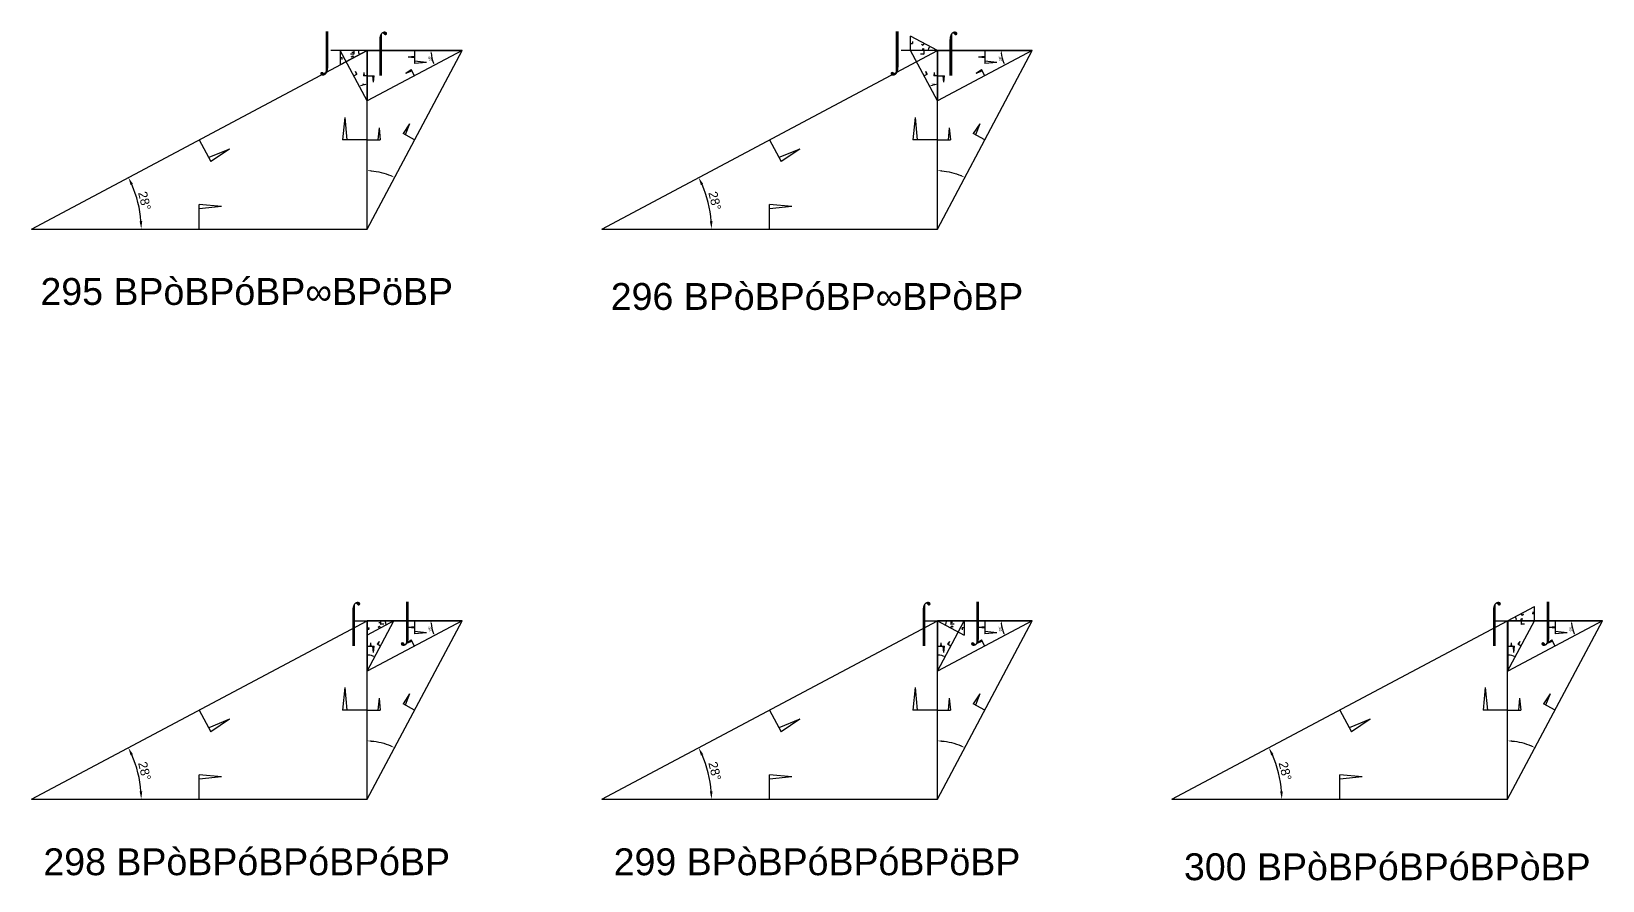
# Model space of a CAD drawing. Header units: millimetres. Extents: x 130908 to 599272, y -2842299 to 24518.
# Drawn here: x 283805 to 354011, y -2535372 to -2497429 of the extents above; entities that cross this region are included whole.
import ezdxf
from ezdxf.enums import TextEntityAlignment as Align

# ---------------------------------------------------------------- set-up
doc = ezdxf.new("R2010")
doc.units = ezdxf.units.MM
doc.header["$PDMODE"] = 35
doc.linetypes.add('DASHED', pattern=[19.05, 12.7, -6.35])
for name, color, linetype in [('BASE', 170, 'Continuous'), ('HYPOTENUSE', 20, 'Continuous'), ('PERPENDICULAR', 90, 'Continuous')]:
    doc.layers.add(name, color=color, linetype=linetype)
doc.styles.add('Arial', font='arial_0.ttf')
doc.dimstyles.new('ISO-25', dxfattribs={"dimtxt": 250, "dimasz": 100, "dimexe": 1.25, "dimexo": 0.625, "dimgap": 100, "dimtad": 1, "dimdec": 0, "dimtxsty": 'Arial', "dimcen": 2.5, "dimadec": 0, "dimazin": 0, "dimtfac": 1, "dimtdec": 0, "dimtmove": 0, "dimatfit": 3, "dimfxl": 1, "dimarcsym": 0})

# ---------------------------------------------------------------- blocks, each defined once
blk = doc.blocks.new('*D9')
at = {"color": 0, "lineweight": -2, "ltscale": 100, "transparency": 16777216}
blk.add_arc((0, 0), 4906, 4.08845, 23.91155, dxfattribs=at)
at = {"color": 0, "ltscale": 100, "transparency": 16777216}
for points in [[(4432, 1963), (4537, 2014), (4332, 2303)], [(4952, 352), (4835, 348), (4906, 0)]]:
    blk.add_solid(points, dxfattribs=at)
at = {"layer": 'Defpoints', "color": 0, "ltscale": 100, "transparency": 16777216}
for p in [(15000, 7976), (4841, 796), (0, 0), (0, 0), (15000, 0)]:
    blk.add_point(p, dxfattribs=at)
at = {"color": 0, "ltscale": 100, "transparency": 16777216, "insert": (5055, 1260), "char_height": 400, "attachment_point": 5, "rotation": 284, "style": 'Arial'}
blk.add_mtext('28°', dxfattribs=at)
blk = doc.blocks.new('SanjoyNathGeometrifyingTrigonometryFundamentalLockedSet')
at = {"color": 114, "linetype": 'DASHED', "ltscale": 100, "true_color": 0x139b48}
for p, q in [((14000, 4987.8), (13900, 3987.8)), ((14000, 4987.8), (14100, 3987.8)), ((15000, 3987.8), (13900, 3987.8))]:
    blk.add_line(p, q, dxfattribs=at)
at = {"color": 242, "linetype": 'DASHED', "ltscale": 100, "true_color": 0xcd2027}
for p, q in [((7500, 3987.8), (8016.4, 3016.6)), ((8852.4, 3574.3), (7922.5, 3193.2)), ((8852.4, 3574.3), (8016.4, 3016.6))]:
    blk.add_line(p, q, dxfattribs=at)
at = {"color": 159, "linetype": 'DASHED', "ltscale": 100, "true_color": 0x22346e}
for p, q in [((7500, 0), (7500, 1100)), ((8500, 1000), (7500, 1100)), ((8500, 1000), (7500, 900))]:
    blk.add_line(p, q, dxfattribs=at)
at = {"layer": 'BASE'}
blk.add_line((0, 0), (15000, 0), dxfattribs=at)
at = {"layer": 'HYPOTENUSE'}
blk.add_line((0, 0), (15000, 7975.6), dxfattribs=at)
at = {"layer": 'PERPENDICULAR'}
blk.add_line((15000, 0), (15000, 7975.6), dxfattribs=at)
at = {"color": 4, "ltscale": 100}
dim = blk.add_angular_dim_2l(base=(4841, 795.6), line1=((0, 0), (15000, 0)), line2=((0, 0), (15000, 7975.6)), dimstyle='ISO-25', override={"dimtxt": 400, "dimasz": 350, "dimgap": 100}, dxfattribs=at)
dim.commit()
dim.dimension.update_dxf_attribs({"geometry": '*D9', "text_midpoint": (5055.4, 1260.5)})

msp = doc.modelspace()

# ---------------------------------------------------------------- linework, layer by layer
at = {"linetype": 'DASHED', "ltscale": 70}
for p, q in [((299404, -2498282), (297006, -2498282)), ((324887, -2498282), (322489, -2498282)), ((298205, -2523765), (300603, -2523765)), ((323688, -2523765), (326086, -2523765)), ((349171, -2523765), (351569, -2523765))]:
    msp.add_line(p, q, dxfattribs=at)

# ---------------------------------------------------------------- block references
at = {"linetype": 'DASHED', "ltscale": 100, "yscale": 0.07992772583102702, "zscale": 0.07992772583102702}
for p, xscale in [((324287, -2498282), -0.07992772583102702), ((349770, -2523765), 0.07992772583102702)]:
    msp.add_blockref('SanjoyNathGeometrifyingTrigonometryFundamentalLockedSet', p, dxfattribs=dict(at, xscale=xscale))
at = {"linetype": 'DASHED'}
for p in [(283805, -2506258), (309287, -2506258), (283805, -2531740), (309287, -2531740), (334770, -2531740)]:
    msp.add_blockref('SanjoyNathGeometrifyingTrigonometryFundamentalLockedSet', p, dxfattribs=at)
at = {"linetype": 'DASHED', "ltscale": 100}
for p, xscale, yscale, zscale, rotation in [((298805, -2500537), 0.150322189285358, 0.150322189285358, 0.150322189285358, 90), ((298805, -2498282), 0.07992772583102702, 0.07992772583102702, 0.07992772583102702, 180), ((298805, -2506258), -0.53170943166148, 0.53170943166148, 0.53170943166148, 270), ((303045, -2498282), 0.282714919717773, 0.282714919717773, 0.282714919717773, 180), ((324287, -2500537), 0.150322189285358, 0.150322189285358, 0.150322189285358, 90), ((324287, -2506258), -0.53170943166148, 0.53170943166148, 0.53170943166148, 270), ((328528, -2498282), 0.282714919717773, 0.282714919717773, 0.282714919717773, 180), ((298805, -2531740), -0.53170943166148, 0.53170943166148, 0.53170943166148, 270), ((303045, -2523765), 0.282714919717773, 0.282714919717773, 0.282714919717773, 180), ((298805, -2526020), -0.150322189285358, 0.150322189285358, 0.150322189285358, 270), ((300004, -2523765), 0.07992772583102702, 0.07992772583102702, 0.07992772583102702, 180), ((324287, -2531740), -0.53170943166148, 0.53170943166148, 0.53170943166148, 270), ((328528, -2523765), 0.282714919717773, 0.282714919717773, 0.282714919717773, 180), ((324287, -2526020), -0.150322189285358, 0.150322189285358, 0.150322189285358, 270), ((324287, -2523765), -0.07992772583102702, 0.07992772583102702, 0.07992772583102702, 180), ((349770, -2531740), -0.53170943166148, 0.53170943166148, 0.53170943166148, 270), ((354011, -2523765), 0.282714919717773, 0.282714919717773, 0.282714919717773, 180), ((349770, -2526020), -0.150322189285358, 0.150322189285358, 0.150322189285358, 270)]:
    msp.add_blockref('SanjoyNathGeometrifyingTrigonometryFundamentalLockedSet', p, dxfattribs=dict(at, xscale=xscale, yscale=yscale, zscale=zscale, rotation=rotation))

# ---------------------------------------------------------------- texts
at = {"linetype": 'DASHED', "ltscale": 100, "style": 'Arial'}
for s, p in [('⌡', (297006, -2498282)), ('⌠', (299404, -2498282)), ('⌡', (322489, -2498282)), ('⌠', (324887, -2498282)), ('295 BPòBPóBP∞BPöBP', (293425, -2509049)), ('296 BPòBPóBP∞BPòBP', (318908, -2509272)), ('⌠', (298205, -2523765)), ('⌡', (300603, -2523765)), ('⌠', (323688, -2523765)), ('⌡', (326086, -2523765)), ('⌠', (349171, -2523765)), ('⌡', (351569, -2523765)), ('298 BPòBPóBPóBPóBP', (293425, -2534532)), ('299 BPòBPóBPóBPöBP', (318908, -2534532)), ('300 BPòBPóBPóBPòBP', (344391, -2534755))]:
    msp.add_text(s, height=1200, dxfattribs=at).set_placement(p, align=Align.MIDDLE_CENTER)

doc.saveas('drawing.dxf')
